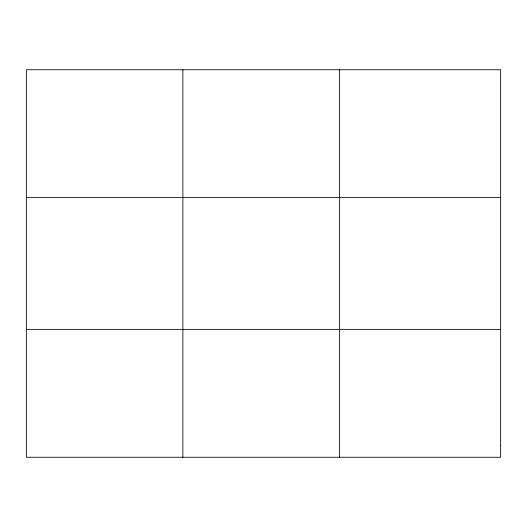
<?xml version="1.0" encoding="UTF-8"?>
<svg xmlns="http://www.w3.org/2000/svg" width="527" height="527" viewBox="0 0 527 527"><rect width="100%" height="100%" fill="white"/><g stroke="black" fill="none" stroke-linecap="round" stroke-linejoin="round"><path stroke-width="0.79" d="M182.869 457.258L182.869 69.742M339.388 457.258L339.388 69.742M26.35 197.625L500.65 197.625M26.35 329.375L500.65 329.375M500.65 445.631L500.65 457.258L26.35 457.258L26.35 69.742L500.65 69.742L500.65 445.631"/></g></svg>
